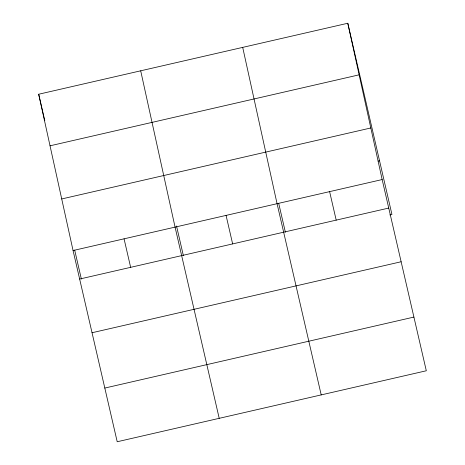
<?xml version="1.0" encoding="UTF-8"?>
<svg xmlns="http://www.w3.org/2000/svg" width="465" height="465" viewBox="0 0 465 465"><rect width="100%" height="100%" fill="white"/><g stroke="black" fill="none" stroke-linecap="round" stroke-linejoin="round"><path stroke-width="0.7" d="M347.791 23.25L382.16 179.56L426.306 370.768L117.209 441.75L73.063 250.536L38.694 94.232L347.791 23.25L391.937 214.464L389.833 214.946M50.034 145.812L359.131 74.83M61.723 198.956L370.82 127.974M378.138 161.093L379.539 160.768M73.063 250.536L382.16 179.56M79.643 279.047L388.74 208.064M92.041 332.737L401.138 261.754M104.811 388.06L413.908 317.078M329.615 191.627L336.195 220.131M278.686 203.269L285.376 232.238M321.21 394.901L277.07 203.693L242.701 47.383M226.066 215.405L232.645 243.91M176.526 225.99L183.373 255.663M219.213 418.326L175.067 227.118L140.697 70.808M124.062 238.824L130.648 267.334M38.694 94.232L44.797 120.656M74.685 250.118L81.369 279.087"/></g></svg>
